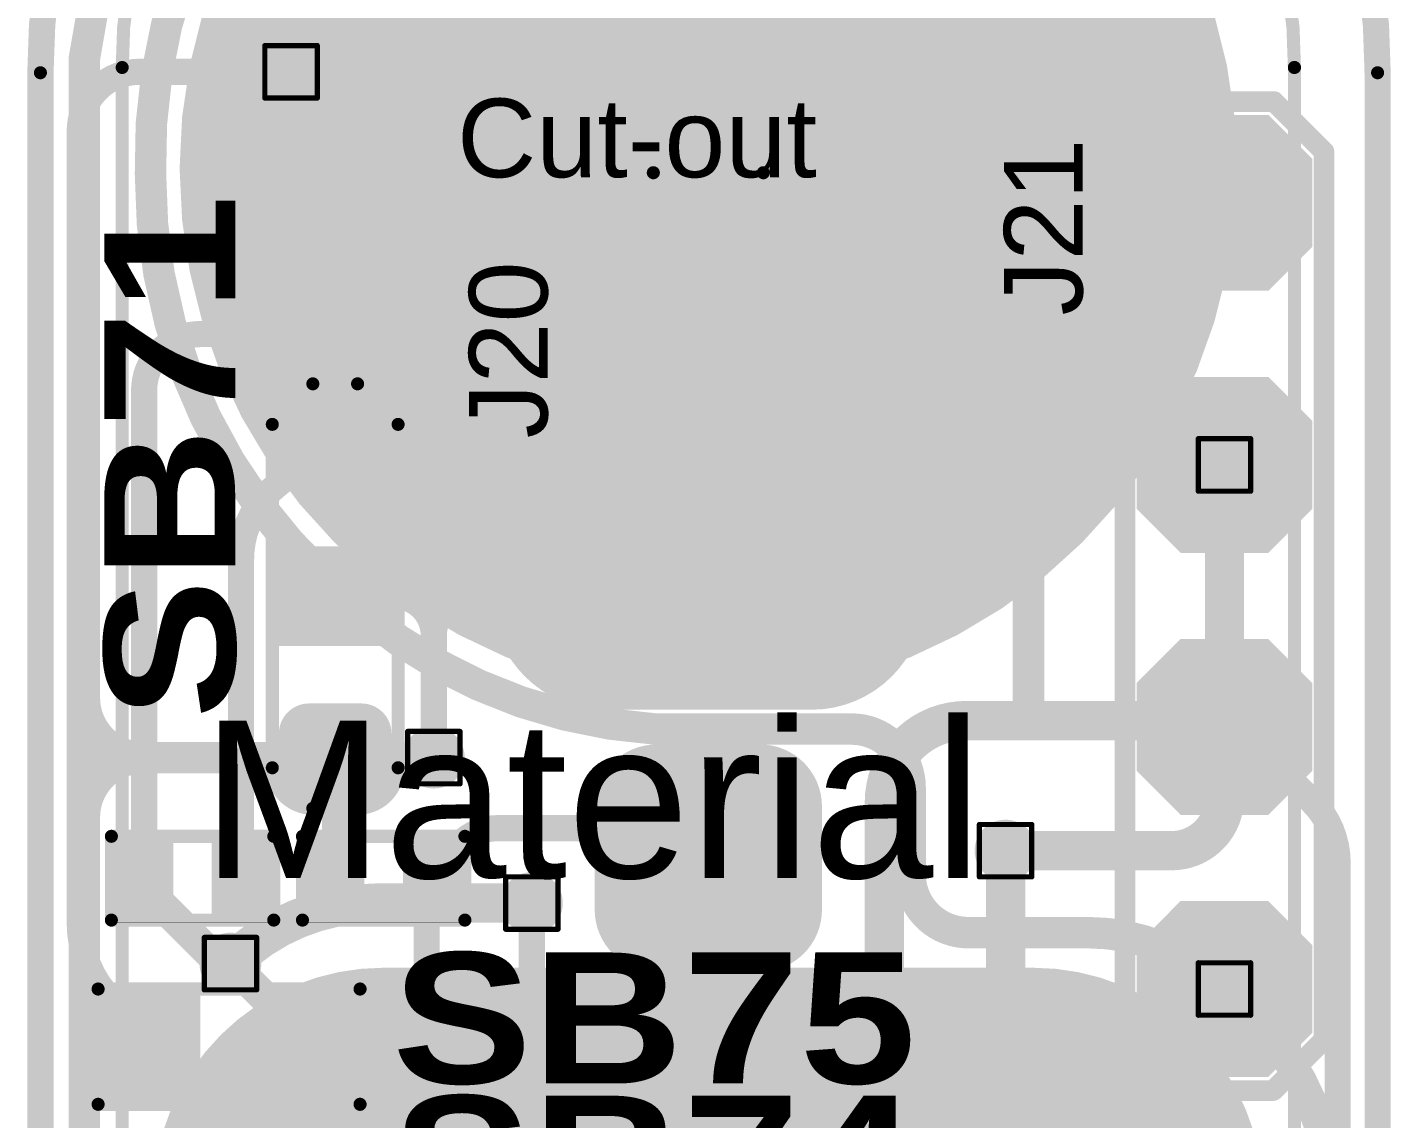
# Model space of a CAD drawing. Header units: inches. Extents: x 3 to 457, y -41 to 239.
# Drawn here: x 26.13 to 39.35, y 14.03 to 24.61 of the extents above; entities that cross this region are included whole.
import ezdxf

# ---------------------------------------------------------------- set-up
doc = ezdxf.new("R2010")
doc.units = ezdxf.units.IN
for name, color, linetype in [('Board Outline', 216, 'Continuous'), ('Bottom Layer', 5, 'Continuous'), ('Bottom Overlay', 54, 'Continuous'), ('Bottom Paste', 16, 'Continuous'), ('Bottom Solder', 6, 'Continuous'), ('Drill Drawing', 1, 'Continuous'), ('Fabrication', 76, 'Continuous'), ('Top Layer', 1, 'Continuous'), ('Top Overlay', 2, 'Continuous'), ('Top Paste', 8, 'Continuous'), ('Top Solder', 216, 'Continuous'), ('Via Holes', 16, 'Continuous')]:
    doc.layers.add(name, color=color, linetype=linetype)
doc.styles.add('Arial', font='', dxfattribs={"height": 0.2})
doc.styles.add('Arial Black_Bold', font='', dxfattribs={"height": 0.2})
doc.styles.get('Arial').set_extended_font_data('Arial')
doc.styles.get('Arial Black_Bold').set_extended_font_data('Arial Black', bold=True)

# ---------------------------------------------------------------- blocks, each defined once
blk = doc.blocks.new('S______B______6')
at = {"layer": 'Top Layer'}
for points in [[(-1.143, -0.4445), (-1.143, 0.4445), (-0.381, 0.4445), (-0.381, -0.4445)], [(0.381, -0.4445), (0.381, 0.4445), (1.143, 0.4445), (1.143, -0.4445)]]:
    blk.add_hatch(color=1, dxfattribs=at).paths.add_polyline_path(points)
at = {"layer": 'Top Paste'}
for points in [[(-1.143, -0.4445), (-1.143, 0.4445), (-0.381, 0.4445), (-0.381, -0.4445)], [(0.381, -0.4445), (0.381, 0.4445), (1.143, 0.4445), (1.143, -0.4445)]]:
    blk.add_hatch(color=8, dxfattribs=at).paths.add_polyline_path(points)
at = {"layer": 'Top Solder'}
for points in [[(-1.2446, -0.5461), (-1.2446, 0.5461), (-0.2794, 0.5461), (-0.2794, -0.5461)], [(0.2794, -0.5461), (0.2794, 0.5461), (1.2446, 0.5461), (1.2446, -0.5461)]]:
    blk.add_hatch(color=216, dxfattribs=at).paths.add_polyline_path(points)
at = {"layer": 'Top Overlay', "const_width": 0.127}
for points in [[(-1.27, -0.5588), (-1.27, 0.5588)], [(-1.27, 0.5588), (1.27, 0.5588)], [(1.27, -0.5588), (1.27, 0.5588)], [(-1.27, -0.5588), (1.27, -0.5588)]]:
    blk.add_lwpolyline(points, dxfattribs=at)
at = {"layer": 'Top Overlay', "const_width": 0.0635}
for points in [[(-1.30175, 0.5588, 1), (-1.23825, 0.5588, 1)], [(-1.30175, 0.5588, 1), (-1.23825, 0.5588, 1)], [(1.23825, 0.5588, 1), (1.30175, 0.5588, 1)], [(1.23825, 0.5588, 1), (1.30175, 0.5588, 1)], [(-1.30175, -0.5588, 1), (-1.23825, -0.5588, 1)], [(-1.30175, -0.5588, 1), (-1.23825, -0.5588, 1)], [(1.23825, -0.5588, 1), (1.30175, -0.5588, 1)], [(1.23825, -0.5588, 1), (1.30175, -0.5588, 1)]]:
    blk.add_lwpolyline(points, format="xyb", close=True, dxfattribs=at)
blk = doc.blocks.new('S______B______3_P___27')
at = {"layer": 'Top Layer'}
h = blk.add_hatch(color=1, dxfattribs=at)
edge = h.paths.add_edge_path()
edge.add_arc((-1.714, -0.254), 0.191, 180, 270)
edge.add_line((-1.714, -0.445), (-1.333, -0.444))
edge.add_arc((-1.333, -0.254), 0.191, 270, 360)
edge.add_line((-1.143, -0.254), (-1.143, 0.254))
edge.add_arc((-1.333, 0.254), 0.191, 0, 90)
edge.add_line((-1.333, 0.445), (-1.714, 0.444))
edge.add_arc((-1.714, 0.254), 0.191, 90, 180)
edge.add_line((-1.905, 0.254), (-1.905, -0.254))
blk.add_hatch(color=1, dxfattribs=at).paths.add_polyline_path([(-0.381, -0.445), (-0.381, 0.445), (0.381, 0.445), (0.381, -0.445)])
h = blk.add_hatch(color=1, dxfattribs=at)
edge = h.paths.add_edge_path()
edge.add_arc((1.333, -0.254), 0.191, 180, 270)
edge.add_line((1.333, -0.445), (1.714, -0.444))
edge.add_arc((1.714, -0.254), 0.191, 270, 360)
edge.add_line((1.905, -0.254), (1.905, 0.254))
edge.add_arc((1.714, 0.254), 0.191, 0, 90)
edge.add_line((1.714, 0.445), (1.333, 0.444))
edge.add_arc((1.333, 0.254), 0.191, 90, 180)
edge.add_line((1.143, 0.254), (1.143, -0.254))
at = {"layer": 'Top Paste'}
h = blk.add_hatch(color=8, dxfattribs=at)
edge = h.paths.add_edge_path()
edge.add_arc((-1.714, -0.254), 0.191, 180, 270)
edge.add_line((-1.714, -0.445), (-1.333, -0.444))
edge.add_arc((-1.333, -0.254), 0.191, 270, 360)
edge.add_line((-1.143, -0.254), (-1.143, 0.254))
edge.add_arc((-1.333, 0.254), 0.191, 0, 90)
edge.add_line((-1.333, 0.445), (-1.714, 0.444))
edge.add_arc((-1.714, 0.254), 0.191, 90, 180)
edge.add_line((-1.905, 0.254), (-1.905, -0.254))
blk.add_hatch(color=8, dxfattribs=at).paths.add_polyline_path([(-0.381, -0.445), (-0.381, 0.445), (0.381, 0.445), (0.381, -0.445)])
h = blk.add_hatch(color=8, dxfattribs=at)
edge = h.paths.add_edge_path()
edge.add_arc((1.333, -0.254), 0.191, 180, 270)
edge.add_line((1.333, -0.445), (1.714, -0.444))
edge.add_arc((1.714, -0.254), 0.191, 270, 360)
edge.add_line((1.905, -0.254), (1.905, 0.254))
edge.add_arc((1.714, 0.254), 0.191, 0, 90)
edge.add_line((1.714, 0.445), (1.333, 0.444))
edge.add_arc((1.333, 0.254), 0.191, 90, 180)
edge.add_line((1.143, 0.254), (1.143, -0.254))
at = {"layer": 'Top Solder'}
h = blk.add_hatch(color=216, dxfattribs=at)
edge = h.paths.add_edge_path()
edge.add_arc((-1.714, -0.254), 0.292, 180, 270)
edge.add_line((-1.714, -0.546), (-1.333, -0.546))
edge.add_arc((-1.333, -0.254), 0.292, 270, 360)
edge.add_line((-1.041, -0.254), (-1.041, 0.254))
edge.add_arc((-1.333, 0.254), 0.292, 0, 90)
edge.add_line((-1.333, 0.546), (-1.714, 0.546))
edge.add_arc((-1.714, 0.254), 0.292, 90, 180)
edge.add_line((-2.007, 0.254), (-2.007, -0.254))
blk.add_hatch(color=216, dxfattribs=at).paths.add_polyline_path([(-0.483, -0.546), (-0.483, 0.546), (0.483, 0.546), (0.483, -0.546)])
h = blk.add_hatch(color=216, dxfattribs=at)
edge = h.paths.add_edge_path()
edge.add_arc((1.333, -0.254), 0.292, 180, 270)
edge.add_line((1.333, -0.546), (1.714, -0.546))
edge.add_arc((1.714, -0.254), 0.292, 270, 360)
edge.add_line((2.007, -0.254), (2.007, 0.254))
edge.add_arc((1.714, 0.254), 0.292, 0, 90)
edge.add_line((1.714, 0.546), (1.333, 0.546))
edge.add_arc((1.333, 0.254), 0.292, 90, 180)
edge.add_line((1.041, 0.254), (1.041, -0.254))
at = {"layer": 'Top Overlay', "const_width": 0.127}
for points in [[(-2.057, 0.217, -0.414214), (-1.664, 0.61)], [(1.664, 0.61, -0.414214), (2.057, 0.217)], [(-1.664, -0.61, -0.414214), (-2.057, -0.217)], [(2.057, -0.217, -0.414214), (1.664, -0.61)]]:
    blk.add_lwpolyline(points, format="xyb", dxfattribs=at)
for points in [[(1.664, 0.61), (-1.664, 0.61)], [(-2.057, -0.217), (-2.057, 0.217)], [(2.057, -0.217), (2.057, 0.217)], [(1.664, -0.61), (-1.664, -0.61)]]:
    blk.add_lwpolyline(points, dxfattribs=at)
at = {"layer": 'Top Overlay', "const_width": 0.0635}
for points in [[(-1.696, 0.61, 1), (-1.633, 0.61, 1)], [(-1.696, 0.61, 1), (-1.633, 0.61, 1)], [(1.633, 0.61, 1), (1.696, 0.61, 1)], [(1.633, 0.61, 1), (1.696, 0.61, 1)], [(-2.089, 0.217, 1), (-2.026, 0.217, 1)], [(-2.089, 0.217, 1), (-2.026, 0.217, 1)], [(2.026, 0.217, 1), (2.089, 0.217, 1)], [(2.026, 0.217, 1), (2.089, 0.217, 1)], [(-2.089, -0.217, 1), (-2.026, -0.217, 1)], [(-2.089, -0.217, 1), (-2.026, -0.217, 1)], [(2.026, -0.217, 1), (2.089, -0.217, 1)], [(2.026, -0.217, 1), (2.089, -0.217, 1)], [(-1.696, -0.61, 1), (-1.633, -0.61, 1)], [(-1.696, -0.61, 1), (-1.633, -0.61, 1)], [(1.633, -0.61, 1), (1.696, -0.61, 1)], [(1.633, -0.61, 1), (1.696, -0.61, 1)]]:
    blk.add_lwpolyline(points, format="xyb", close=True, dxfattribs=at)
blk = doc.blocks.new('R___0603_29')
at = {"layer": 'Top Layer'}
for points in [[(-0.381, 0.4445), (-0.381, -0.4445), (-1.143, -0.4445), (-1.143, 0.4445)], [(1.143, 0.4445), (1.143, -0.4445), (0.381, -0.4445), (0.381, 0.4445)]]:
    blk.add_hatch(color=1, dxfattribs=at).paths.add_polyline_path(points)
at = {"layer": 'Top Paste'}
for points in [[(-0.381, 0.4445), (-0.381, -0.4445), (-1.143, -0.4445), (-1.143, 0.4445)], [(1.143, 0.4445), (1.143, -0.4445), (0.381, -0.4445), (0.381, 0.4445)]]:
    blk.add_hatch(color=8, dxfattribs=at).paths.add_polyline_path(points)
at = {"layer": 'Top Solder'}
for points in [[(-0.2794, 0.5461), (-0.2794, -0.5461), (-1.2446, -0.5461), (-1.2446, 0.5461)], [(1.2446, 0.5461), (1.2446, -0.5461), (0.2794, -0.5461), (0.2794, 0.5461)]]:
    blk.add_hatch(color=216, dxfattribs=at).paths.add_polyline_path(points)
at = {"layer": 'Top Overlay', "const_width": 0.127}
for points in [[(-1.2192, 0.5334), (1.2192, 0.5334)], [(-1.2192, 0.5334), (-1.2192, -0.5334)], [(1.2192, 0.5334), (1.2192, -0.5334)], [(-1.2192, -0.5334), (1.2192, -0.5334)]]:
    blk.add_lwpolyline(points, dxfattribs=at)
at = {"layer": 'Top Overlay', "const_width": 0.0635}
for points in [[(-1.25095, 0.5334, 1), (-1.18745, 0.5334, 1)], [(-1.25095, 0.5334, 1), (-1.18745, 0.5334, 1)], [(1.18745, 0.5334, 1), (1.25095, 0.5334, 1)], [(1.18745, 0.5334, 1), (1.25095, 0.5334, 1)], [(-1.25095, -0.5334, 1), (-1.18745, -0.5334, 1)], [(-1.25095, -0.5334, 1), (-1.18745, -0.5334, 1)], [(1.18745, -0.5334, 1), (1.25095, -0.5334, 1)], [(1.18745, -0.5334, 1), (1.25095, -0.5334, 1)]]:
    blk.add_lwpolyline(points, format="xyb", close=True, dxfattribs=at)
blk = doc.blocks.new('R___0402_52')
at = {"layer": 'Top Layer'}
for points in [[(-0.699, -0.318), (-0.699, 0.318), (-0.241, 0.318), (-0.241, -0.318)], [(0.241, -0.318), (0.241, 0.318), (0.699, 0.318), (0.699, -0.318)]]:
    blk.add_hatch(color=1, dxfattribs=at).paths.add_polyline_path(points)
at = {"layer": 'Top Paste'}
for points in [[(-0.699, -0.318), (-0.699, 0.318), (-0.241, 0.318), (-0.241, -0.318)], [(0.241, -0.318), (0.241, 0.318), (0.699, 0.318), (0.699, -0.318)]]:
    blk.add_hatch(color=8, dxfattribs=at).paths.add_polyline_path(points)
at = {"layer": 'Top Solder'}
for points in [[(-0.754, -0.373), (-0.754, 0.373), (-0.186, 0.373), (-0.186, -0.373)], [(0.186, -0.373), (0.186, 0.373), (0.754, 0.373), (0.754, -0.373)]]:
    blk.add_hatch(color=216, dxfattribs=at).paths.add_polyline_path(points)
at = {"layer": 'Top Overlay'}
for points, const_width in [([(-0.787, 0.406), (0.787, 0.406)], 0.127), ([(-0.787, -0.406), (-0.787, 0.406)], 0.127), ([(0.787, -0.406), (0.787, 0.406)], 0.127), ([(-0.787, -0.406), (0.787, -0.406)], 0.127), ([(-0.813, -0.432), (0.813, -0.432)], 0.00323)]:
    blk.add_lwpolyline(points, dxfattribs=dict(at, const_width=const_width))
for points, const_width in [([(-0.819, 0.406, 1), (-0.756, 0.406, 1)], 0.0635), ([(-0.819, 0.406, 1), (-0.756, 0.406, 1)], 0.0635), ([(0.756, 0.406, 1), (0.819, 0.406, 1)], 0.0635), ([(0.756, 0.406, 1), (0.819, 0.406, 1)], 0.0635), ([(-0.819, -0.406, 1), (-0.756, -0.406, 1)], 0.0635), ([(-0.819, -0.406, 1), (-0.756, -0.406, 1)], 0.0635), ([(0.756, -0.406, 1), (0.819, -0.406, 1)], 0.0635), ([(0.756, -0.406, 1), (0.819, -0.406, 1)], 0.0635), ([(-0.814, -0.432, 1), (-0.812, -0.432, 1)], 0.00161), ([(0.812, -0.432, 1), (0.814, -0.432, 1)], 0.00161)]:
    blk.add_lwpolyline(points, format="xyb", close=True, dxfattribs=dict(at, const_width=const_width))
blk = doc.blocks.new('R___0402_53')
at = {"layer": 'Top Layer'}
for points in [[(-0.699, -0.318), (-0.699, 0.318), (-0.241, 0.318), (-0.241, -0.318)], [(0.241, -0.318), (0.241, 0.318), (0.699, 0.318), (0.699, -0.318)]]:
    blk.add_hatch(color=1, dxfattribs=at).paths.add_polyline_path(points)
at = {"layer": 'Top Paste'}
for points in [[(-0.699, -0.318), (-0.699, 0.318), (-0.241, 0.318), (-0.241, -0.318)], [(0.241, -0.318), (0.241, 0.318), (0.699, 0.318), (0.699, -0.318)]]:
    blk.add_hatch(color=8, dxfattribs=at).paths.add_polyline_path(points)
at = {"layer": 'Top Solder'}
for points in [[(-0.754, -0.373), (-0.754, 0.373), (-0.186, 0.373), (-0.186, -0.373)], [(0.186, -0.373), (0.186, 0.373), (0.754, 0.373), (0.754, -0.373)]]:
    blk.add_hatch(color=216, dxfattribs=at).paths.add_polyline_path(points)
at = {"layer": 'Top Overlay'}
for points, const_width in [([(-0.787, 0.406), (0.787, 0.406)], 0.127), ([(-0.787, -0.406), (-0.787, 0.406)], 0.127), ([(0.787, -0.406), (0.787, 0.406)], 0.127), ([(-0.787, -0.406), (0.787, -0.406)], 0.127), ([(-0.813, -0.432), (0.813, -0.432)], 0.00323)]:
    blk.add_lwpolyline(points, dxfattribs=dict(at, const_width=const_width))
for points, const_width in [([(-0.819, 0.406, 1), (-0.756, 0.406, 1)], 0.0635), ([(-0.819, 0.406, 1), (-0.756, 0.406, 1)], 0.0635), ([(0.756, 0.406, 1), (0.819, 0.406, 1)], 0.0635), ([(0.756, 0.406, 1), (0.819, 0.406, 1)], 0.0635), ([(-0.819, -0.406, 1), (-0.756, -0.406, 1)], 0.0635), ([(-0.819, -0.406, 1), (-0.756, -0.406, 1)], 0.0635), ([(0.756, -0.406, 1), (0.819, -0.406, 1)], 0.0635), ([(0.756, -0.406, 1), (0.819, -0.406, 1)], 0.0635), ([(-0.814, -0.432, 1), (-0.812, -0.432, 1)], 0.00161), ([(0.812, -0.432, 1), (0.814, -0.432, 1)], 0.00161)]:
    blk.add_lwpolyline(points, format="xyb", close=True, dxfattribs=dict(at, const_width=const_width))
blk = doc.blocks.new('SEMG_PAD_B_59')
at = {"layer": 'Bottom Layer'}
h = blk.add_hatch(color=5, dxfattribs=at)
edge = h.paths.add_edge_path()
edge.add_arc((-3.15, 0.013), 2.1, 90, 270)
edge.add_line((-3.15, -2.087), (3.15, -2.087))
edge.add_arc((3.15, 0.013), 2.1, 270, 450)
edge.add_line((3.15, 2.113), (-3.15, 2.113))
h = blk.add_hatch(color=5, dxfattribs=at)
edge = h.paths.add_edge_path()
edge.add_arc((0, -9.987), 5, 0, 360)
at = {"layer": 'Bottom Paste'}
h = blk.add_hatch(color=16, dxfattribs=at)
edge = h.paths.add_edge_path()
edge.add_arc((-3.15, 0.013), 2.1, 90, 270)
edge.add_line((-3.15, -2.087), (3.15, -2.087))
edge.add_arc((3.15, 0.013), 2.1, 270, 450)
edge.add_line((3.15, 2.113), (-3.15, 2.113))
h = blk.add_hatch(color=16, dxfattribs=at)
edge = h.paths.add_edge_path()
edge.add_arc((0, -9.987), 5, 0, 360)
at = {"layer": 'Bottom Solder'}
h = blk.add_hatch(color=6, dxfattribs=at)
edge = h.paths.add_edge_path()
edge.add_arc((-3.15, 0.013), 2.202, 90, 270)
edge.add_line((-3.15, -2.189), (3.15, -2.189))
edge.add_arc((3.15, 0.013), 2.202, 270, 450)
edge.add_line((3.15, 2.214), (-3.15, 2.214))
h = blk.add_hatch(color=6, dxfattribs=at)
edge = h.paths.add_edge_path()
edge.add_arc((0, -9.987), 5.102, 0, 360)
at = {"layer": 'Bottom Overlay', "const_width": 0.127}
for points in [[(-5.683, 10.966), (-5.683, -10.966)], [(5.683, 10.966), (5.683, -10.966)]]:
    blk.add_lwpolyline(points, dxfattribs=at)
at = {"layer": 'Bottom Overlay', "const_width": 0.0635}
for points in [[(-5.715, -10.966, 1), (-5.651, -10.966, 1)], [(-5.715, -10.966, 1), (-5.651, -10.966, 1)], [(5.652, -10.966, 1), (5.715, -10.966, 1)], [(5.652, -10.966, 1), (5.715, -10.966, 1)]]:
    blk.add_lwpolyline(points, format="xyb", close=True, dxfattribs=at)
at = {"layer": 'Bottom Overlay', "const_width": 0.127}
for points in [[(-1.531, -15.213, -0.414214), (-5.683, -10.966)], [(5.683, -10.966, -0.414214), (1.531, -15.213)]]:
    blk.add_lwpolyline(points, format="xyb", dxfattribs=at)
blk = doc.blocks.new('4_P___SMD_W____CON__60')
at = {"layer": 'Top Layer'}
for points in [[(0.375, 0.75), (-0.375, 0.75), (-0.75, 0.375), (-0.75, -0.375), (-0.375, -0.75), (0.375, -0.75), (0.75, -0.375), (0.75, 0.375)], [(2.915, 0.75), (2.165, 0.75), (1.79, 0.375), (1.79, -0.375), (2.165, -0.75), (2.915, -0.75), (3.29, -0.375), (3.29, 0.375)], [(5.455, 0.75), (4.705, 0.75), (4.33, 0.375), (4.33, -0.375), (4.705, -0.75), (5.455, -0.75), (5.83, -0.375), (5.83, 0.375)], [(7.995, 0.75), (7.245, 0.75), (6.87, 0.375), (6.87, -0.375), (7.245, -0.75), (7.995, -0.75), (8.37, -0.375), (8.37, 0.375)]]:
    blk.add_hatch(color=1, dxfattribs=at).paths.add_polyline_path(points)
at = {"layer": 'Top Paste'}
for points in [[(0.375, 0.75), (-0.375, 0.75), (-0.75, 0.375), (-0.75, -0.375), (-0.375, -0.75), (0.375, -0.75), (0.75, -0.375), (0.75, 0.375)], [(2.915, 0.75), (2.165, 0.75), (1.79, 0.375), (1.79, -0.375), (2.165, -0.75), (2.915, -0.75), (3.29, -0.375), (3.29, 0.375)], [(5.455, 0.75), (4.705, 0.75), (4.33, 0.375), (4.33, -0.375), (4.705, -0.75), (5.455, -0.75), (5.83, -0.375), (5.83, 0.375)], [(7.995, 0.75), (7.245, 0.75), (6.87, 0.375), (6.87, -0.375), (7.245, -0.75), (7.995, -0.75), (8.37, -0.375), (8.37, 0.375)]]:
    blk.add_hatch(color=8, dxfattribs=at).paths.add_polyline_path(points)
at = {"layer": 'Top Solder'}
for points in [[(0.426, 0.852), (-0.426, 0.852), (-0.852, 0.426), (-0.852, -0.426), (-0.426, -0.852), (0.426, -0.852), (0.852, -0.426), (0.852, 0.426)], [(2.966, 0.852), (2.114, 0.852), (1.688, 0.426), (1.688, -0.426), (2.114, -0.852), (2.966, -0.852), (3.392, -0.426), (3.392, 0.426)], [(5.506, 0.852), (4.654, 0.852), (4.228, 0.426), (4.228, -0.426), (4.654, -0.852), (5.506, -0.852), (5.932, -0.426), (5.932, 0.426)], [(8.046, 0.852), (7.194, 0.852), (6.768, 0.426), (6.768, -0.426), (7.194, -0.852), (8.046, -0.852), (8.472, -0.426), (8.472, 0.426)]]:
    blk.add_hatch(color=216, dxfattribs=at).paths.add_polyline_path(points)
at = {"layer": 'Top Overlay', "const_width": 0.2}
for points in [[(-0.483, 0.965), (-0.985, 0.463)], [(-0.483, 0.965), (-0.38, 0.965)], [(-0.38, 0.965), (8.102, 0.965)], [(8.102, 0.965), (8.603, 0.464)], [(-0.985, 0.463), (-0.985, -0.472)], [(8.603, 0.464), (8.603, -0.479)], [(-0.985, -0.472), (-0.491, -0.965)], [(8.603, -0.479), (8.117, -0.965)], [(-0.491, -0.965), (8.117, -0.965)]]:
    blk.add_lwpolyline(points, dxfattribs=at)
at = {"layer": 'Top Overlay', "const_width": 0.1}
for points in [[(-0.533, 0.965, 1), (-0.433, 0.965, 1)], [(-0.533, 0.965, 1), (-0.433, 0.965, 1)], [(-0.43, 0.965, 1), (-0.33, 0.965, 1)], [(-0.43, 0.965, 1), (-0.33, 0.965, 1)], [(8.052, 0.965, 1), (8.152, 0.965, 1)], [(8.052, 0.965, 1), (8.152, 0.965, 1)], [(-1.035, 0.463, 1), (-0.935, 0.463, 1)], [(-1.035, 0.463, 1), (-0.935, 0.463, 1)], [(8.553, 0.464, 1), (8.653, 0.464, 1)], [(8.553, 0.464, 1), (8.653, 0.464, 1)], [(-1.035, -0.472, 1), (-0.935, -0.472, 1)], [(-1.035, -0.472, 1), (-0.935, -0.472, 1)], [(8.553, -0.479, 1), (8.653, -0.479, 1)], [(8.553, -0.479, 1), (8.653, -0.479, 1)], [(-0.541, -0.965, 1), (-0.441, -0.965, 1)], [(-0.541, -0.965, 1), (-0.441, -0.965, 1)], [(8.067, -0.965, 1), (8.167, -0.965, 1)], [(8.067, -0.965, 1), (8.167, -0.965, 1)]]:
    blk.add_lwpolyline(points, format="xyb", close=True, dxfattribs=at)
blk = doc.blocks.new('T____P____SMD_3_P____61')
at = {"layer": 'Top Layer'}
h = blk.add_hatch(color=1, dxfattribs=at)
edge = h.paths.add_edge_path()
edge.add_arc((-0.5, 3.04), 0.5, 90, 180)
edge.add_line((-1, 3.04), (-1, 2.04))
edge.add_arc((-0.5, 2.04), 0.5, 180, 270)
edge.add_line((-0.5, 1.54), (0.5, 1.54))
edge.add_arc((0.5, 2.04), 0.5, 270, 360)
edge.add_line((1, 2.04), (1, 3.04))
edge.add_arc((0.5, 3.04), 0.5, 0, 90)
edge.add_line((0.5, 3.54), (-0.5, 3.54))
h = blk.add_hatch(color=1, dxfattribs=at)
edge = h.paths.add_edge_path()
edge.add_arc((-1, 0), 1, 90, 270)
edge.add_line((-1, -1), (1, -1))
edge.add_arc((1, 0), 1, 270, 450)
edge.add_line((1, 1), (-1, 1))
h = blk.add_hatch(color=1, dxfattribs=at)
edge = h.paths.add_edge_path()
edge.add_arc((-0.5, -2.04), 0.5, 90, 180)
edge.add_line((-1, -2.04), (-1, -3.04))
edge.add_arc((-0.5, -3.04), 0.5, 180, 270)
edge.add_line((-0.5, -3.54), (0.5, -3.54))
edge.add_arc((0.5, -3.04), 0.5, 270, 360)
edge.add_line((1, -3.04), (1, -2.04))
edge.add_arc((0.5, -2.04), 0.5, 0, 90)
edge.add_line((0.5, -1.54), (-0.5, -1.54))
at = {"layer": 'Top Paste'}
h = blk.add_hatch(color=8, dxfattribs=at)
edge = h.paths.add_edge_path()
edge.add_arc((-0.5, 3.04), 0.5, 90, 180)
edge.add_line((-1, 3.04), (-1, 2.04))
edge.add_arc((-0.5, 2.04), 0.5, 180, 270)
edge.add_line((-0.5, 1.54), (0.5, 1.54))
edge.add_arc((0.5, 2.04), 0.5, 270, 360)
edge.add_line((1, 2.04), (1, 3.04))
edge.add_arc((0.5, 3.04), 0.5, 0, 90)
edge.add_line((0.5, 3.54), (-0.5, 3.54))
h = blk.add_hatch(color=8, dxfattribs=at)
edge = h.paths.add_edge_path()
edge.add_arc((-1, 0), 1, 90, 270)
edge.add_line((-1, -1), (1, -1))
edge.add_arc((1, 0), 1, 270, 450)
edge.add_line((1, 1), (-1, 1))
h = blk.add_hatch(color=8, dxfattribs=at)
edge = h.paths.add_edge_path()
edge.add_arc((-0.5, -2.04), 0.5, 90, 180)
edge.add_line((-1, -2.04), (-1, -3.04))
edge.add_arc((-0.5, -3.04), 0.5, 180, 270)
edge.add_line((-0.5, -3.54), (0.5, -3.54))
edge.add_arc((0.5, -3.04), 0.5, 270, 360)
edge.add_line((1, -3.04), (1, -2.04))
edge.add_arc((0.5, -2.04), 0.5, 0, 90)
edge.add_line((0.5, -1.54), (-0.5, -1.54))
at = {"layer": 'Top Solder'}
h = blk.add_hatch(color=216, dxfattribs=at)
edge = h.paths.add_edge_path()
edge.add_arc((-0.5, 3.04), 0.602, 90, 180)
edge.add_line((-1.102, 3.04), (-1.102, 2.04))
edge.add_arc((-0.5, 2.04), 0.602, 180, 270)
edge.add_line((-0.5, 1.438), (0.5, 1.438))
edge.add_arc((0.5, 2.04), 0.602, 270, 360)
edge.add_line((1.102, 2.04), (1.102, 3.04))
edge.add_arc((0.5, 3.04), 0.602, 0, 90)
edge.add_line((0.5, 3.642), (-0.5, 3.642))
h = blk.add_hatch(color=216, dxfattribs=at)
edge = h.paths.add_edge_path()
edge.add_arc((-1, 0), 1.102, 90, 270)
edge.add_line((-1, -1.102), (1, -1.102))
edge.add_arc((1, 0), 1.102, 270, 450)
edge.add_line((1, 1.102), (-1, 1.102))
h = blk.add_hatch(color=216, dxfattribs=at)
edge = h.paths.add_edge_path()
edge.add_arc((-0.5, -2.04), 0.602, 90, 180)
edge.add_line((-1.102, -2.04), (-1.102, -3.04))
edge.add_arc((-0.5, -3.04), 0.602, 180, 270)
edge.add_line((-0.5, -3.642), (0.5, -3.642))
edge.add_arc((0.5, -3.04), 0.602, 270, 360)
edge.add_line((1.102, -3.04), (1.102, -2.04))
edge.add_arc((0.5, -2.04), 0.602, 0, 90)
edge.add_line((0.5, -1.438), (-0.5, -1.438))

msp = doc.modelspace()

# ---------------------------------------------------------------- hatches: boundary and pattern name
at = {"layer": 'Bottom Layer'}
h = msp.add_hatch(color=5, dxfattribs=at)
edge = h.paths.add_edge_path()
edge.add_arc((28.684, 24.182), 0.3, 0, 360)
h = msp.add_hatch(color=5, dxfattribs=at)
edge = h.paths.add_edge_path()
edge.add_arc((37.735, 20.371), 0.3, 0, 360)
h = msp.add_hatch(color=5, dxfattribs=at)
edge = h.paths.add_edge_path()
edge.add_arc((30.068, 17.534), 0.3, 0, 360)
h = msp.add_hatch(color=5, dxfattribs=at)
edge = h.paths.add_edge_path()
edge.add_arc((35.612, 16.632), 0.3, 0, 360)
h = msp.add_hatch(color=5, dxfattribs=at)
edge = h.paths.add_edge_path()
edge.add_arc((31.019, 16.124), 0.3, 0, 360)
h = msp.add_hatch(color=5, dxfattribs=at)
edge = h.paths.add_edge_path()
edge.add_arc((28.096, 15.537), 0.3, 0, 360)
h = msp.add_hatch(color=5, dxfattribs=at)
edge = h.paths.add_edge_path()
edge.add_arc((37.735, 15.291), 0.3, 0, 360)
at = {"layer": 'Top Layer'}
h = msp.add_hatch(color=1, dxfattribs=at)
edge = h.paths.add_edge_path()
edge.add_arc((28.684, 24.182), 0.3, 0, 360)
h = msp.add_hatch(color=1, dxfattribs=at)
edge = h.paths.add_edge_path()
edge.add_arc((37.735, 20.371), 0.3, 0, 360)
h = msp.add_hatch(color=1, dxfattribs=at)
edge = h.paths.add_edge_path()
edge.add_arc((30.068, 17.534), 0.3, 0, 360)
h = msp.add_hatch(color=1, dxfattribs=at)
edge = h.paths.add_edge_path()
edge.add_arc((35.612, 16.632), 0.3, 0, 360)
h = msp.add_hatch(color=1, dxfattribs=at)
edge = h.paths.add_edge_path()
edge.add_arc((31.019, 16.124), 0.3, 0, 360)
h = msp.add_hatch(color=1, dxfattribs=at)
edge = h.paths.add_edge_path()
edge.add_arc((28.096, 15.537), 0.3, 0, 360)
h = msp.add_hatch(color=1, dxfattribs=at)
edge = h.paths.add_edge_path()
edge.add_arc((37.735, 15.291), 0.3, 0, 360)
at = {"layer": 'Via Holes'}
h = msp.add_hatch(color=7, dxfattribs=at)
edge = h.paths.add_edge_path()
edge.add_arc((28.684, 24.182), 0.15, 0, 360)
h = msp.add_hatch(color=7, dxfattribs=at)
edge = h.paths.add_edge_path()
edge.add_arc((37.735, 20.371), 0.15, 0, 360)
h = msp.add_hatch(color=7, dxfattribs=at)
edge = h.paths.add_edge_path()
edge.add_arc((30.068, 17.534), 0.15, 0, 360)
h = msp.add_hatch(color=7, dxfattribs=at)
edge = h.paths.add_edge_path()
edge.add_arc((35.612, 16.632), 0.15, 0, 360)
h = msp.add_hatch(color=7, dxfattribs=at)
edge = h.paths.add_edge_path()
edge.add_arc((31.019, 16.124), 0.15, 0, 360)
h = msp.add_hatch(color=7, dxfattribs=at)
edge = h.paths.add_edge_path()
edge.add_arc((28.096, 15.537), 0.15, 0, 360)
h = msp.add_hatch(color=7, dxfattribs=at)
edge = h.paths.add_edge_path()
edge.add_arc((37.735, 15.291), 0.15, 0, 360)

# ---------------------------------------------------------------- linework, layer by layer
at = {"layer": 'Board Outline', "const_width": 0.127}
for points in [[(26.254, 24.173, -0.244175), (28.331, 28.286)], [(37.142, 28.286, -0.244175), (39.22, 24.173)]]:
    msp.add_lwpolyline(points, format="xyb", dxfattribs=at)
for points in [[(26.253, 2.317), (26.254, 24.173)], [(39.22, 24.173), (39.22, 2.317)]]:
    msp.add_lwpolyline(points, dxfattribs=at)
at = {"layer": 'Board Outline', "const_width": 0.0635}
for points in [[(26.222, 24.173, 1), (26.285, 24.173, 1)], [(26.222, 24.173, 1), (26.285, 24.173, 1)], [(39.188, 24.173, 1), (39.251, 24.173, 1)], [(39.188, 24.173, 1), (39.251, 24.173, 1)]]:
    msp.add_lwpolyline(points, format="xyb", close=True, dxfattribs=at)
at = {"layer": 'Bottom Layer'}
for points, const_width in [([(26.68, 24.313, -0.166547), (28.204, 27.422)], 0.305), ([(27.321, 23.194, -0.206318), (28.885, 27.122)], 0.305), ([(29.011, 19.268, -0.209657), (27.321, 23.194)], 0.305), ([(32.217, 17.811, -0.180286), (29.042, 19.237)], 0.305), ([(27.257, 17.534, -0.414214), (26.68, 18.111)], 0.305), ([(34.118, 17.811, -0.414214), (34.687, 17.242)], 0.305), ([(26.68, 16.957, -0.414214), (27.257, 17.534)], 0.305), ([(37.735, 17.143, -0.414214), (37.224, 16.632)], 0.381), ([(35.251, 15.837, -0.414214), (34.687, 16.401)], 0.305), ([(28.097, 15.538, -0.19877), (29.512, 16.124)], 0.381), ([(36.416, 15.837, -0.198912), (37.735, 15.291)], 0.305), ([(28.096, 15.537, -0.000137), (28.097, 15.538)], 0.381), ([(38.05, 14.976, -0.198912), (38.767, 13.245)], 0.305)]:
    msp.add_lwpolyline(points, format="xyb", dxfattribs=dict(at, const_width=const_width))
for points, const_width in [([(26.68, 18.111), (26.68, 24.313)], 0.305), ([(37.735, 17.143), (37.735, 20.371)], 0.381), ([(29.011, 19.268), (29.042, 19.237)], 0.305), ([(26.68, 16.957), (26.68, 18.111)], 0.305), ([(32.217, 17.811), (32.227, 17.811)], 0.305), ([(32.227, 17.811), (34.118, 17.811)], 0.305), ([(26.749, 17.534), (27.257, 17.534)], 0.305), ([(27.257, 17.534), (30.068, 17.534)], 0.305), ([(34.687, 16.401), (34.687, 17.242)], 0.305), ([(26.68, 10.457), (26.68, 16.957)], 0.305), ([(35.612, 16.632), (37.224, 16.632)], 0.381), ([(29.512, 16.124), (31.019, 16.124)], 0.381), ([(35.251, 15.837), (36.416, 15.837)], 0.305), ([(37.735, 15.291), (38.05, 14.976)], 0.305)]:
    msp.add_lwpolyline(points, dxfattribs=dict(at, const_width=const_width))
for points, const_width in [([(26.604, 24.313, 1), (26.756, 24.313, 1)], 0.152), ([(26.604, 24.313, 1), (26.756, 24.313, 1)], 0.152), ([(27.245, 23.194, 1), (27.397, 23.194, 1)], 0.152), ([(27.245, 23.194, 1), (27.397, 23.194, 1)], 0.152), ([(37.64, 20.371, 1), (37.83, 20.371, 1)], 0.191), ([(28.935, 19.268, 1), (29.087, 19.268, 1)], 0.152), ([(28.935, 19.268, 1), (29.087, 19.268, 1)], 0.152), ([(28.966, 19.237, 1), (29.118, 19.237, 1)], 0.152), ([(28.966, 19.237, 1), (29.118, 19.237, 1)], 0.152), ([(26.604, 18.111, 1), (26.756, 18.111, 1)], 0.152), ([(26.604, 18.111, 1), (26.756, 18.111, 1)], 0.152), ([(26.604, 18.111, 1), (26.756, 18.111, 1)], 0.152), ([(32.141, 17.811, 1), (32.293, 17.811, 1)], 0.152), ([(32.141, 17.811, 1), (32.293, 17.811, 1)], 0.152), ([(32.151, 17.811, 1), (32.303, 17.811, 1)], 0.152), ([(32.151, 17.811, 1), (32.303, 17.811, 1)], 0.152), ([(34.042, 17.811, 1), (34.194, 17.811, 1)], 0.152), ([(34.042, 17.811, 1), (34.194, 17.811, 1)], 0.152), ([(26.673, 17.534, 1), (26.825, 17.534, 1)], 0.152), ([(27.181, 17.534, 1), (27.333, 17.534, 1)], 0.152), ([(27.181, 17.534, 1), (27.333, 17.534, 1)], 0.152), ([(27.181, 17.534, 1), (27.333, 17.534, 1)], 0.152), ([(27.181, 17.534, 1), (27.333, 17.534, 1)], 0.152), ([(29.992, 17.534, 1), (30.144, 17.534, 1)], 0.152), ([(34.611, 17.242, 1), (34.763, 17.242, 1)], 0.152), ([(34.611, 17.242, 1), (34.763, 17.242, 1)], 0.152), ([(37.64, 17.143, 1), (37.83, 17.143, 1)], 0.191), ([(37.64, 17.143, 1), (37.83, 17.143, 1)], 0.191), ([(26.604, 16.957, 1), (26.756, 16.957, 1)], 0.152), ([(26.604, 16.957, 1), (26.756, 16.957, 1)], 0.152), ([(26.604, 16.957, 1), (26.756, 16.957, 1)], 0.152), ([(35.517, 16.632, 1), (35.708, 16.632, 1)], 0.191), ([(37.128, 16.632, 1), (37.319, 16.632, 1)], 0.191), ([(37.128, 16.632, 1), (37.319, 16.632, 1)], 0.191), ([(34.611, 16.401, 1), (34.763, 16.401, 1)], 0.152), ([(34.611, 16.401, 1), (34.763, 16.401, 1)], 0.152), ([(29.417, 16.124, 1), (29.607, 16.124, 1)], 0.191), ([(29.417, 16.124, 1), (29.607, 16.124, 1)], 0.191), ([(30.923, 16.124, 1), (31.114, 16.124, 1)], 0.191), ([(35.175, 15.837, 1), (35.327, 15.837, 1)], 0.152), ([(35.175, 15.837, 1), (35.327, 15.837, 1)], 0.152), ([(36.34, 15.837, 1), (36.492, 15.837, 1)], 0.152), ([(36.34, 15.837, 1), (36.492, 15.837, 1)], 0.152), ([(28.001, 15.537, 1), (28.192, 15.537, 1)], 0.191), ([(28.002, 15.538, 1), (28.192, 15.538, 1)], 0.191), ([(28.002, 15.538, 1), (28.192, 15.538, 1)], 0.191), ([(37.659, 15.291, 1), (37.811, 15.291, 1)], 0.152), ([(37.659, 15.291, 1), (37.811, 15.291, 1)], 0.152), ([(37.974, 14.976, 1), (38.126, 14.976, 1)], 0.152), ([(37.974, 14.976, 1), (38.126, 14.976, 1)], 0.152)]:
    msp.add_lwpolyline(points, format="xyb", close=True, dxfattribs=dict(at, const_width=const_width))
at = {"layer": 'Drill Drawing', "const_width": 0.0508}
for points in [[(28.43, 24.436), (28.938, 24.436)], [(28.43, 23.928), (28.43, 24.436)], [(28.938, 23.928), (28.938, 24.436)], [(28.43, 23.928), (28.938, 23.928)], [(37.481, 20.625), (37.989, 20.625)], [(37.481, 20.117), (37.481, 20.625)], [(37.989, 20.117), (37.989, 20.625)], [(37.481, 20.117), (37.989, 20.117)], [(29.814, 17.788), (30.322, 17.788)], [(29.814, 17.28), (29.814, 17.788)], [(30.322, 17.28), (30.322, 17.788)], [(29.814, 17.28), (30.322, 17.28)], [(35.358, 16.886), (35.866, 16.886)], [(35.358, 16.378), (35.358, 16.886)], [(35.866, 16.378), (35.866, 16.886)], [(30.765, 16.378), (31.273, 16.378)], [(30.765, 15.87), (30.765, 16.378)], [(31.273, 15.87), (31.273, 16.378)], [(35.358, 16.378), (35.866, 16.378)], [(30.765, 15.87), (31.273, 15.87)], [(27.842, 15.791), (28.35, 15.791)], [(27.842, 15.283), (27.842, 15.791)], [(28.35, 15.283), (28.35, 15.791)], [(37.481, 15.545), (37.989, 15.545)], [(37.481, 15.037), (37.481, 15.545)], [(37.989, 15.037), (37.989, 15.545)], [(27.842, 15.283), (28.35, 15.283)], [(37.481, 15.037), (37.989, 15.037)]]:
    msp.add_lwpolyline(points, dxfattribs=at)
at = {"layer": 'Drill Drawing', "const_width": 0.0254}
for points in [[(28.417, 24.436, 1), (28.443, 24.436, 1)], [(28.417, 24.436, 1), (28.443, 24.436, 1)], [(28.925, 24.436, 1), (28.951, 24.436, 1)], [(28.925, 24.436, 1), (28.951, 24.436, 1)], [(28.417, 23.928, 1), (28.443, 23.928, 1)], [(28.417, 23.928, 1), (28.443, 23.928, 1)], [(28.925, 23.928, 1), (28.951, 23.928, 1)], [(28.925, 23.928, 1), (28.951, 23.928, 1)], [(37.468, 20.625, 1), (37.494, 20.625, 1)], [(37.468, 20.625, 1), (37.494, 20.625, 1)], [(37.976, 20.625, 1), (38.002, 20.625, 1)], [(37.976, 20.625, 1), (38.002, 20.625, 1)], [(37.468, 20.117, 1), (37.494, 20.117, 1)], [(37.468, 20.117, 1), (37.494, 20.117, 1)], [(37.976, 20.117, 1), (38.002, 20.117, 1)], [(37.976, 20.117, 1), (38.002, 20.117, 1)], [(29.802, 17.788, 1), (29.827, 17.788, 1)], [(29.802, 17.788, 1), (29.827, 17.788, 1)], [(30.31, 17.788, 1), (30.335, 17.788, 1)], [(30.31, 17.788, 1), (30.335, 17.788, 1)], [(29.802, 17.28, 1), (29.827, 17.28, 1)], [(29.802, 17.28, 1), (29.827, 17.28, 1)], [(30.31, 17.28, 1), (30.335, 17.28, 1)], [(30.31, 17.28, 1), (30.335, 17.28, 1)], [(35.346, 16.886, 1), (35.371, 16.886, 1)], [(35.346, 16.886, 1), (35.371, 16.886, 1)], [(35.854, 16.886, 1), (35.879, 16.886, 1)], [(35.854, 16.886, 1), (35.879, 16.886, 1)], [(30.752, 16.378, 1), (30.777, 16.378, 1)], [(30.752, 16.378, 1), (30.777, 16.378, 1)], [(31.26, 16.378, 1), (31.285, 16.378, 1)], [(31.26, 16.378, 1), (31.285, 16.378, 1)], [(35.346, 16.378, 1), (35.371, 16.378, 1)], [(35.346, 16.378, 1), (35.371, 16.378, 1)], [(35.854, 16.378, 1), (35.879, 16.378, 1)], [(35.854, 16.378, 1), (35.879, 16.378, 1)], [(30.752, 15.87, 1), (30.777, 15.87, 1)], [(30.752, 15.87, 1), (30.777, 15.87, 1)], [(31.26, 15.87, 1), (31.285, 15.87, 1)], [(31.26, 15.87, 1), (31.285, 15.87, 1)], [(27.83, 15.791, 1), (27.855, 15.791, 1)], [(27.83, 15.791, 1), (27.855, 15.791, 1)], [(28.338, 15.791, 1), (28.363, 15.791, 1)], [(28.338, 15.791, 1), (28.363, 15.791, 1)], [(37.468, 15.545, 1), (37.494, 15.545, 1)], [(37.468, 15.545, 1), (37.494, 15.545, 1)], [(37.976, 15.545, 1), (38.002, 15.545, 1)], [(37.976, 15.545, 1), (38.002, 15.545, 1)], [(27.83, 15.283, 1), (27.855, 15.283, 1)], [(27.83, 15.283, 1), (27.855, 15.283, 1)], [(28.338, 15.283, 1), (28.363, 15.283, 1)], [(28.338, 15.283, 1), (28.363, 15.283, 1)], [(37.468, 15.037, 1), (37.494, 15.037, 1)], [(37.468, 15.037, 1), (37.494, 15.037, 1)], [(37.976, 15.037, 1), (38.002, 15.037, 1)], [(37.976, 15.037, 1), (38.002, 15.037, 1)]]:
    msp.add_lwpolyline(points, format="xyb", close=True, dxfattribs=at)
at = {"layer": 'Fabrication', "const_width": 0.254}
for points in [[(26.253, 24.172, -0.414214), (31.197, 29.228)], [(34.276, 29.228, -0.414214), (39.22, 24.172)], [(26.254, 24.173, -0.244175), (28.331, 28.286)], [(28.091, 14.755, -0.198912), (29.576, 15.37)], [(35.884, 15.37, -0.198912), (37.369, 14.755)], [(27.476, 13.27, -0.198912), (28.091, 14.755)], [(37.369, 14.755, -0.198912), (37.984, 13.27)]]:
    msp.add_lwpolyline(points, format="xyb", dxfattribs=at)
at = {"layer": 'Fabrication'}
for points, const_width in [([(37.73, 23.245, 1), (27.73, 23.245, 1)], 0.254), ([(26.19, 24.172, 1), (26.317, 24.172, 1)], 0.127), ([(26.19, 24.173, 1), (26.317, 24.173, 1)], 0.127), ([(26.19, 24.173, 1), (26.317, 24.173, 1)], 0.127), ([(39.156, 24.173, 1), (39.283, 24.173, 1)], 0.127), ([(39.156, 24.172, 1), (39.283, 24.172, 1)], 0.127), ([(27.667, 23.245, 1), (27.794, 23.245, 1)], 0.127), ([(37.667, 23.245, 1), (37.794, 23.245, 1)], 0.127), ([(29.513, 15.37, 1), (29.64, 15.37, 1)], 0.127), ([(29.513, 15.37, 1), (29.64, 15.37, 1)], 0.127), ([(35.821, 15.37, 1), (35.948, 15.37, 1)], 0.127), ([(35.821, 15.37, 1), (35.948, 15.37, 1)], 0.127), ([(28.028, 14.755, 1), (28.155, 14.755, 1)], 0.127), ([(28.028, 14.755, 1), (28.155, 14.755, 1)], 0.127), ([(37.306, 14.755, 1), (37.433, 14.755, 1)], 0.127), ([(37.306, 14.755, 1), (37.433, 14.755, 1)], 0.127)]:
    msp.add_lwpolyline(points, format="xyb", close=True, dxfattribs=dict(at, const_width=const_width))
at = {"layer": 'Fabrication', "const_width": 0.254}
for points in [[(26.253, 2.317), (26.254, 24.173)], [(39.22, 24.173), (39.22, 2.317)], [(29.576, 15.37), (35.884, 15.37)]]:
    msp.add_lwpolyline(points, dxfattribs=at)
at = {"layer": 'Top Layer'}
for points, const_width in [([(30.09, 24.13), (30.09, 26.899)], 0.254), ([(33.666, 25.57), (35.292, 22.778)], 0.305), ([(34.533, 25.617), (35.393, 23.946)], 0.305), ([(35.752, 24.898), (37.735, 22.915)], 0.305), ([(27.212, 24.182), (28.684, 24.182)], 0.254), ([(35.399, 23.935), (37.323, 20.868)], 0.305), ([(26.635, 15.933), (26.635, 23.605)], 0.254), ([(30.559, 23.661), (32.73, 23.661)], 0.254), ([(27.808, 21.64), (32.73, 21.64)], 0.254), ([(27.259, 16.365), (27.259, 21.091)], 0.254), ([(37.323, 20.868), (37.735, 20.371)], 0.305), ([(28.858, 20.434), (29.112, 20.624)], 0.254), ([(28.528, 20.16), (28.858, 20.434)], 0.254), ([(35.835, 17.893), (35.835, 19.906)], 0.305), ([(28.199, 16.365), (28.199, 19.457)], 0.254), ([(29.112, 19.1), (30.052, 19.1)], 0.254), ([(30.052, 19.1), (32.73, 19.1)], 0.254), ([(30.068, 17.534), (30.068, 19.061)], 0.254), ([(35.231, 17.893), (37.571, 17.893)], 0.381), ([(37.735, 17.958), (38.586, 17.107)], 0.254), ([(29.112, 16.365), (29.112, 17.576)], 0.254), ([(34.437, 12.731), (34.437, 17.099)], 0.381), ([(38.586, 17.107), (38.587, 17.106)], 0.254), ([(30.686, 16.85), (32.44, 16.85)], 0.254), ([(32.44, 16.85), (32.73, 16.56)], 0.254), ([(30.183, 16.556), (30.331, 16.703)], 0.254), ([(35.612, 12.731), (35.612, 16.632)], 0.381), ([(30.052, 16.454), (30.154, 16.556)], 0.254), ([(30.154, 16.556), (30.183, 16.556)], 0.254), ([(32.535, 16.365), (32.73, 16.56)], 0.254), ([(30.052, 16.365), (30.052, 16.454)], 0.254), ([(38.832, 12.178), (38.832, 16.513)], 0.254), ([(27.259, 16.276), (27.932, 15.603)], 0.305), ([(27.259, 16.276), (27.259, 16.365)], 0.254), ([(29.999, 16.313), (30.052, 16.365)], 0.254), ([(29.999, 13.779), (29.999, 16.313)], 0.254), ([(32.624, 10.77), (32.624, 16.297)], 0.254), ([(31.019, 11.651), (31.019, 16.124)], 0.254), ([(27.932, 15.603), (28.03, 15.603)], 0.254), ([(28.03, 15.603), (28.096, 15.537)], 0.254), ([(28.103, 15.537), (28.845, 14.796)], 0.305), ([(28.096, 15.537), (28.103, 15.537)], 0.254), ([(26.949, 15.175), (27.067, 15.057)], 0.254)]:
    msp.add_lwpolyline(points, dxfattribs=dict(at, const_width=const_width))
for points, const_width in [([(26.635, 23.605, -0.414214), (27.212, 24.182)], 0.254), ([(30.559, 23.661, -0.414214), (30.09, 24.13)], 0.254), ([(35.292, 22.778, -0.000767), (35.301, 22.756)], 0.305), ([(35.301, 22.756, -0.093055), (35.835, 19.906)], 0.305), ([(27.259, 21.091, -0.414214), (27.808, 21.64)], 0.254), ([(28.199, 19.457, -0.22294), (28.528, 20.16)], 0.254), ([(29.687, 19.1, -0.414214), (30.068, 18.719)], 0.254), ([(30.052, 19.1, -0.198911), (30.068, 19.061)], 0.254), ([(30.068, 18.719, -0.414214), (30.449, 19.1)], 0.254), ([(34.437, 17.099, -0.414214), (35.231, 17.893)], 0.381), ([(37.571, 17.893, -0.414214), (37.602, 17.862)], 0.381), ([(38.587, 17.106, -0.198724), (38.832, 16.515)], 0.254), ([(30.331, 16.703, -0.1986), (30.686, 16.85)], 0.254), ([(30.331, 16.703, -0.0003), (30.331, 16.703)], 0.254), ([(26.949, 15.175, -0.198912), (26.635, 15.933)], 0.254)]:
    msp.add_lwpolyline(points, format="xyb", dxfattribs=dict(at, const_width=const_width))
for points, const_width in [([(27.148, 24.182, 1), (27.275, 24.182, 1)], 0.127), ([(27.148, 24.182, 1), (27.275, 24.182, 1)], 0.127), ([(28.621, 24.182, 1), (28.748, 24.182, 1)], 0.127), ([(30.026, 24.13, 1), (30.153, 24.13, 1)], 0.127), ([(30.026, 24.13, 1), (30.153, 24.13, 1)], 0.127), ([(35.317, 23.946, 1), (35.469, 23.946, 1)], 0.152), ([(35.323, 23.935, 1), (35.475, 23.935, 1)], 0.152), ([(26.571, 23.605, 1), (26.698, 23.605, 1)], 0.127), ([(26.571, 23.605, 1), (26.698, 23.605, 1)], 0.127), ([(30.495, 23.661, 1), (30.622, 23.661, 1)], 0.127), ([(30.495, 23.661, 1), (30.622, 23.661, 1)], 0.127), ([(32.667, 23.661, 1), (32.794, 23.661, 1)], 0.127), ([(37.659, 22.915, 1), (37.811, 22.915, 1)], 0.152), ([(35.216, 22.778, 1), (35.368, 22.778, 1)], 0.152), ([(35.216, 22.778, 1), (35.368, 22.778, 1)], 0.152), ([(35.225, 22.756, 1), (35.377, 22.756, 1)], 0.152), ([(35.225, 22.756, 1), (35.377, 22.756, 1)], 0.152), ([(27.745, 21.64, 1), (27.872, 21.64, 1)], 0.127), ([(27.745, 21.64, 1), (27.872, 21.64, 1)], 0.127), ([(32.667, 21.64, 1), (32.794, 21.64, 1)], 0.127), ([(27.196, 21.091, 1), (27.323, 21.091, 1)], 0.127), ([(27.196, 21.091, 1), (27.323, 21.091, 1)], 0.127), ([(37.247, 20.868, 1), (37.399, 20.868, 1)], 0.152), ([(37.247, 20.868, 1), (37.399, 20.868, 1)], 0.152), ([(29.049, 20.624, 1), (29.176, 20.624, 1)], 0.127), ([(28.795, 20.434, 1), (28.922, 20.434, 1)], 0.127), ([(28.795, 20.434, 1), (28.922, 20.434, 1)], 0.127), ([(37.659, 20.371, 1), (37.811, 20.371, 1)], 0.152), ([(28.465, 20.16, 1), (28.592, 20.16, 1)], 0.127), ([(28.465, 20.16, 1), (28.592, 20.16, 1)], 0.127), ([(35.759, 19.906, 1), (35.912, 19.906, 1)], 0.152), ([(35.759, 19.906, 1), (35.912, 19.906, 1)], 0.152), ([(28.135, 19.457, 1), (28.262, 19.457, 1)], 0.127), ([(28.135, 19.457, 1), (28.262, 19.457, 1)], 0.127), ([(29.049, 19.1, 1), (29.176, 19.1, 1)], 0.127), ([(29.624, 19.1, 1), (29.751, 19.1, 1)], 0.127), ([(29.988, 19.1, 1), (30.115, 19.1, 1)], 0.127), ([(29.988, 19.1, 1), (30.115, 19.1, 1)], 0.127), ([(29.988, 19.1, 1), (30.115, 19.1, 1)], 0.127), ([(30.005, 19.061, 1), (30.132, 19.061, 1)], 0.127), ([(30.005, 19.061, 1), (30.132, 19.061, 1)], 0.127), ([(30.386, 19.1, 1), (30.513, 19.1, 1)], 0.127), ([(32.667, 19.1, 1), (32.794, 19.1, 1)], 0.127), ([(30.005, 18.719, 1), (30.132, 18.719, 1)], 0.127), ([(30.005, 18.719, 1), (30.132, 18.719, 1)], 0.127), ([(35.136, 17.893, 1), (35.327, 17.893, 1)], 0.191), ([(35.136, 17.893, 1), (35.327, 17.893, 1)], 0.191), ([(35.759, 17.893, 1), (35.912, 17.893, 1)], 0.152), ([(37.476, 17.893, 1), (37.667, 17.893, 1)], 0.191), ([(37.476, 17.893, 1), (37.667, 17.893, 1)], 0.191), ([(37.507, 17.862, 1), (37.698, 17.862, 1)], 0.191), ([(37.672, 17.958, 1), (37.799, 17.958, 1)], 0.127), ([(29.049, 17.576, 1), (29.176, 17.576, 1)], 0.127), ([(30.005, 17.534, 1), (30.132, 17.534, 1)], 0.127), ([(34.342, 17.099, 1), (34.533, 17.099, 1)], 0.191), ([(34.342, 17.099, 1), (34.533, 17.099, 1)], 0.191), ([(38.522, 17.107, 1), (38.649, 17.107, 1)], 0.127), ([(38.522, 17.107, 1), (38.649, 17.107, 1)], 0.127), ([(38.524, 17.106, 1), (38.651, 17.106, 1)], 0.127), ([(38.524, 17.106, 1), (38.651, 17.106, 1)], 0.127), ([(30.623, 16.85, 1), (30.75, 16.85, 1)], 0.127), ([(30.623, 16.85, 1), (30.75, 16.85, 1)], 0.127), ([(32.377, 16.85, 1), (32.504, 16.85, 1)], 0.127), ([(32.377, 16.85, 1), (32.504, 16.85, 1)], 0.127), ([(30.267, 16.703, 1), (30.394, 16.703, 1)], 0.127), ([(30.267, 16.703, 1), (30.394, 16.703, 1)], 0.127), ([(30.267, 16.703, 1), (30.394, 16.703, 1)], 0.127), ([(30.267, 16.703, 1), (30.394, 16.703, 1)], 0.127), ([(35.517, 16.632, 1), (35.708, 16.632, 1)], 0.191), ([(30.09, 16.556, 1), (30.217, 16.556, 1)], 0.127), ([(30.09, 16.556, 1), (30.217, 16.556, 1)], 0.127), ([(30.12, 16.556, 1), (30.247, 16.556, 1)], 0.127), ([(30.12, 16.556, 1), (30.247, 16.556, 1)], 0.127), ([(32.667, 16.56, 1), (32.794, 16.56, 1)], 0.127), ([(32.667, 16.56, 1), (32.794, 16.56, 1)], 0.127), ([(29.988, 16.454, 1), (30.115, 16.454, 1)], 0.127), ([(29.988, 16.454, 1), (30.115, 16.454, 1)], 0.127), ([(38.769, 16.515, 1), (38.896, 16.515, 1)], 0.127), ([(38.769, 16.513, 1), (38.896, 16.513, 1)], 0.127), ([(27.183, 16.276, 1), (27.335, 16.276, 1)], 0.152), ([(27.196, 16.365, 1), (27.323, 16.365, 1)], 0.127), ([(27.196, 16.365, 1), (27.323, 16.365, 1)], 0.127), ([(27.196, 16.276, 1), (27.323, 16.276, 1)], 0.127), ([(28.135, 16.365, 1), (28.262, 16.365, 1)], 0.127), ([(29.049, 16.365, 1), (29.176, 16.365, 1)], 0.127), ([(29.936, 16.313, 1), (30.063, 16.313, 1)], 0.127), ([(29.936, 16.313, 1), (30.063, 16.313, 1)], 0.127), ([(29.988, 16.365, 1), (30.115, 16.365, 1)], 0.127), ([(29.988, 16.365, 1), (30.115, 16.365, 1)], 0.127), ([(32.472, 16.365, 1), (32.599, 16.365, 1)], 0.127), ([(32.56, 16.297, 1), (32.687, 16.297, 1)], 0.127), ([(30.955, 16.124, 1), (31.082, 16.124, 1)], 0.127), ([(26.571, 15.933, 1), (26.698, 15.933, 1)], 0.127), ([(26.571, 15.933, 1), (26.698, 15.933, 1)], 0.127), ([(27.856, 15.603, 1), (28.008, 15.603, 1)], 0.152), ([(27.868, 15.603, 1), (27.995, 15.603, 1)], 0.127), ([(27.967, 15.603, 1), (28.094, 15.603, 1)], 0.127), ([(27.967, 15.603, 1), (28.094, 15.603, 1)], 0.127), ([(28.027, 15.537, 1), (28.18, 15.537, 1)], 0.152), ([(28.033, 15.537, 1), (28.16, 15.537, 1)], 0.127), ([(28.033, 15.537, 1), (28.16, 15.537, 1)], 0.127), ([(28.04, 15.537, 1), (28.167, 15.537, 1)], 0.127), ([(26.885, 15.175, 1), (27.012, 15.175, 1)], 0.127), ([(26.885, 15.175, 1), (27.012, 15.175, 1)], 0.127), ([(27.004, 15.057, 1), (27.131, 15.057, 1)], 0.127), ([(28.769, 14.796, 1), (28.921, 14.796, 1)], 0.152)]:
    msp.add_lwpolyline(points, format="xyb", close=True, dxfattribs=dict(at, const_width=const_width))

# ---------------------------------------------------------------- block references
for name, p, rotation in [('SEMG_PAD_B_59', (32.73, 13.258), 180), ('R___0603_29', (32.73, 24.423), 90), ('4_P___SMD_W____CON__60', (37.735, 15.291), 90), ('T____P____SMD_3_P____61', (32.73, 19.1), 180), ('S______B______3_P___27', (29.112, 19.1), 270)]:
    msp.add_blockref(name, p, dxfattribs=dict(rotation=rotation))
for name, p in [('R___0402_53', (27.729, 16.365)), ('R___0402_52', (29.582, 16.365)), ('S______B______6', (28.083, 14.732))]:
    msp.add_blockref(name, p)

# ---------------------------------------------------------------- texts
at = {"layer": 'Fabrication', "style": 'Arial'}
msp.add_text('Cut-out', height=0.762, dxfattribs=at).set_placement((30.293, 23.16))
msp.add_text('Material', height=1.524, rotation=360, dxfattribs=at).set_placement((27.815, 16.368))
at = {"layer": 'Top Overlay'}
for s, height, style, p in [('J21', 0.762, 'Arial', (36.359, 21.819)), ('SB71', 1.27, 'Arial Black_Bold', (28.142, 17.909)), ('J20', 0.762, 'Arial', (31.171, 20.628))]:
    msp.add_text(s, height=height, rotation=90, dxfattribs=dict(at, style=style)).set_placement(p)
at = {"layer": 'Top Overlay', "style": 'Arial Black_Bold'}
for s, p in [('SB75', (29.665, 14.375)), ('SB74', (29.665, 12.987))]:
    msp.add_text(s, height=1.27, dxfattribs=at).set_placement(p)

doc.saveas('drawing.dxf')
